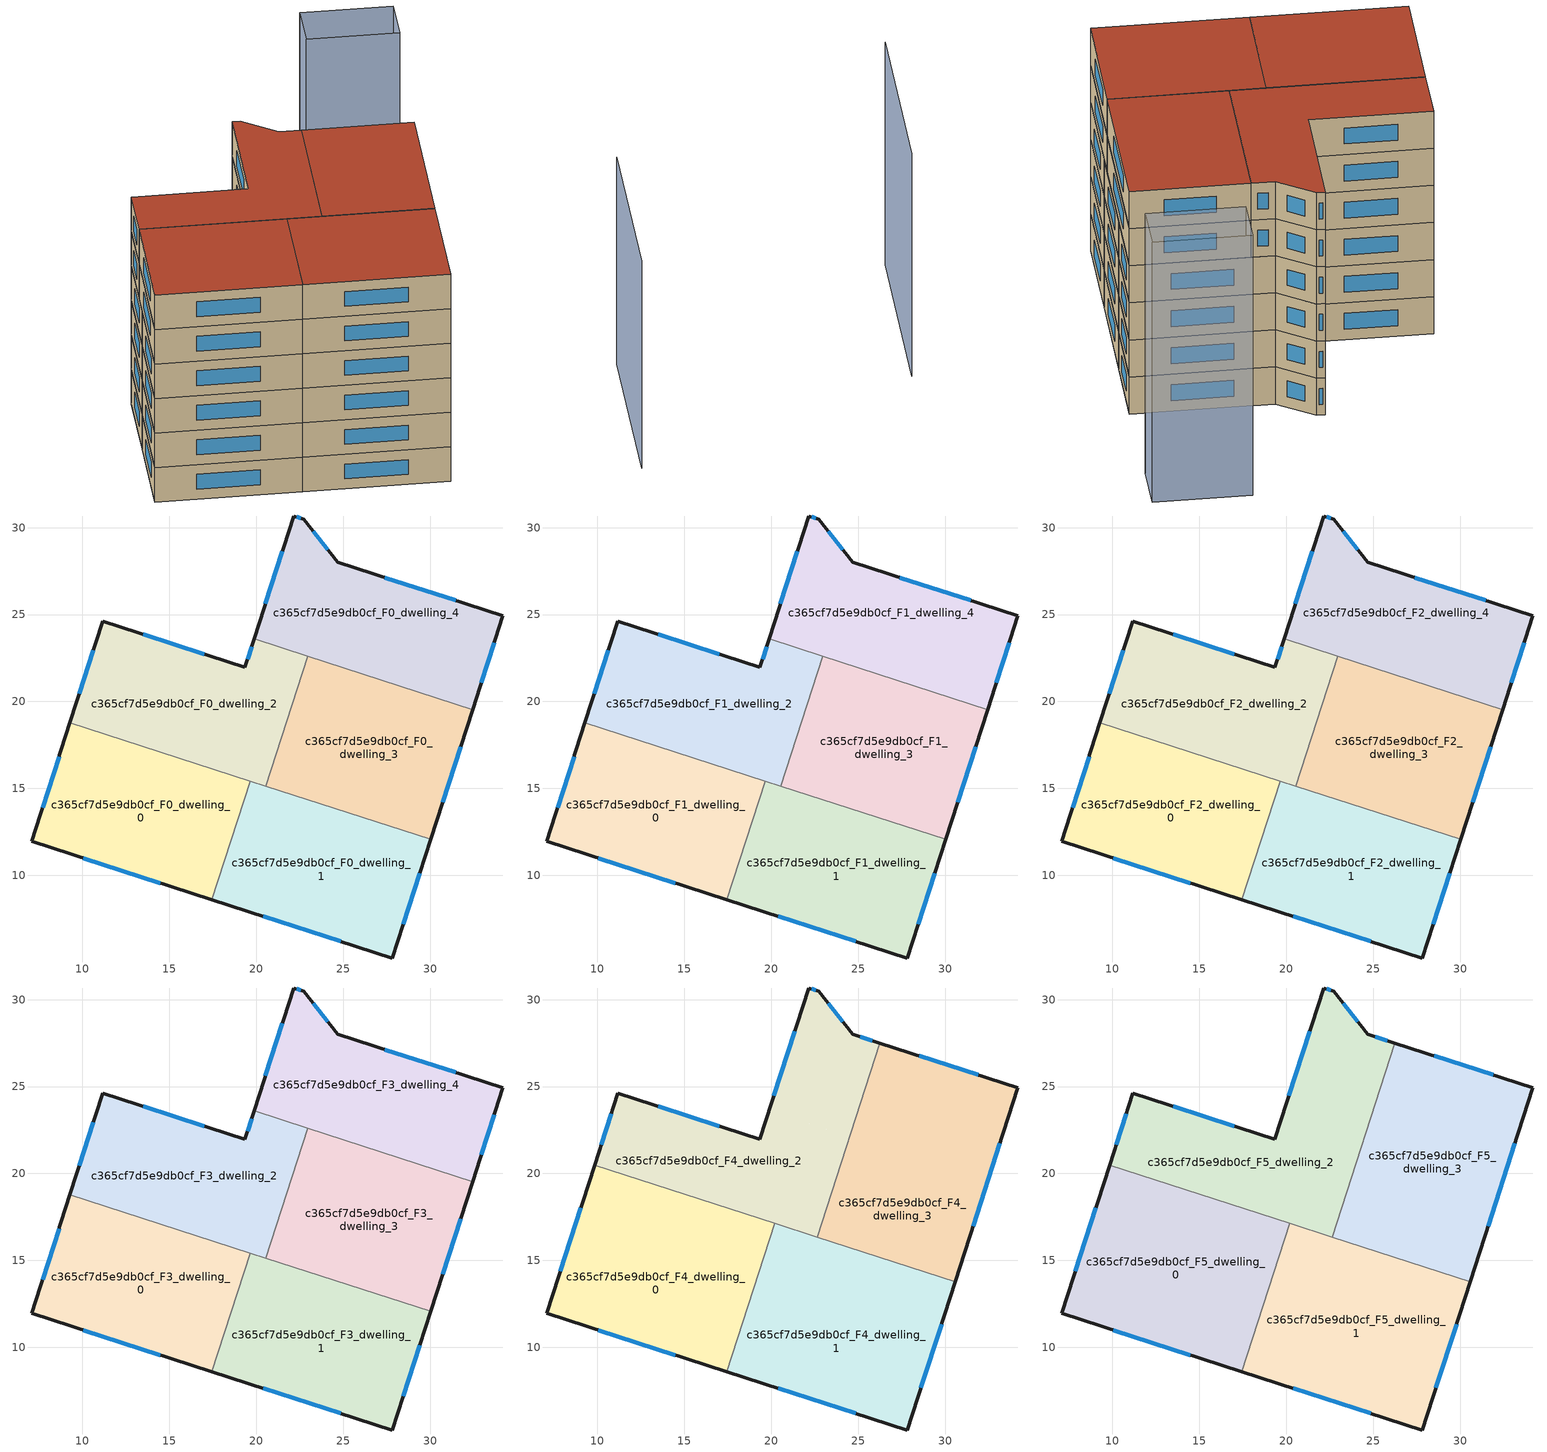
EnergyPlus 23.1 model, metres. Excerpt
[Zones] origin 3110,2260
c365cf7d5e9db0cf_F0_dwelling_0
 floor ground (EU_floor_Construction): 19.66,15.42 17.45,8.59 7.08,11.95 9.28,18.77 z0
 wall outside (EU_wall_Construction): 9.28,18.77 7.08,11.95 17.45,8.59 z0:3
 wall to c365cf7d5e9db0cf_F0_dwelling_1 (EU_wall_Construction): 17.45,8.59 19.66,15.42 z0:3
 wall to c365cf7d5e9db0cf_F0_dwelling_2 (EU_wall_Construction): 19.66,15.42 9.28,18.77 z0:3
 window (EU_Window_Construction): 10.04,10.99 14.49,9.55 / 8.65,16.82 7.71,13.9 z0.86:2.14
c365cf7d5e9db0cf_F0_dwelling_1
 floor ground (EU_floor_Construction): 30.03,12.07 27.83,5.24 17.45,8.59 19.66,15.42 z0
 wall outside (EU_wall_Construction): 17.45,8.59 27.83,5.24 30.03,12.07 z0:3
 wall to c365cf7d5e9db0cf_F0_dwelling_3 (EU_wall_Construction): 30.03,12.07 20.55,15.14 z0:3
 wall to c365cf7d5e9db0cf_F0_dwelling_2 (EU_wall_Construction): 20.55,15.14 19.66,15.42 z0:3
 window (EU_Window_Construction): 20.42,7.64 24.86,6.2 / 28.46,7.19 29.4,10.12 z0.86:2.14
c365cf7d5e9db0cf_F0_dwelling_2
 floor ground (EU_floor_Construction): 22.96,22.6 20.55,15.14 9.28,18.77 11.17,24.62 19.35,21.98 19.88,23.6 z0
 wall outside (EU_wall_Construction): 19.88,23.6 19.35,21.98 11.17,24.62 9.28,18.77 z0:3
 wall to c365cf7d5e9db0cf_F0_dwelling_3 (EU_wall_Construction): 20.55,15.14 22.96,22.6 z0:3
 wall to c365cf7d5e9db0cf_F0_dwelling_4 (EU_wall_Construction): 22.96,22.6 19.88,23.6 z0:3
 window (EU_Window_Construction): 10.63,22.95 9.82,20.44 / 17.02,22.73 13.51,23.86 / 19.73,23.14 19.5,22.44 z0.86:2.14
c365cf7d5e9db0cf_F0_dwelling_3
 floor ground (EU_floor_Construction): 32.45,19.54 30.03,12.07 20.55,15.14 22.96,22.6 z0
 wall outside (EU_wall_Construction): 30.03,12.07 32.45,19.54 z0:3
 wall to c365cf7d5e9db0cf_F0_dwelling_4 (EU_wall_Construction): 32.45,19.54 22.96,22.6 z0:3
 window (EU_Window_Construction): 30.72,14.2 31.76,17.41 z0.86:2.14
c365cf7d5e9db0cf_F0_dwelling_4
 floor ground (EU_floor_Construction): 34.19,24.93 32.45,19.54 19.88,23.6 22.16,30.67 22.72,30.49 24.68,28.01 z0
 wall outside (EU_wall_Construction): 32.45,19.54 34.19,24.93 24.68,28.01 22.72,30.49 22.16,30.67 19.88,23.6 z0:3
 window (EU_Window_Construction): 31.47,25.81 27.39,27.13 / 32.94,21.08 33.69,23.39 / 21.51,28.65 20.53,25.62 / 22.56,30.54 22.32,30.62 / 24.12,28.72 23.28,29.78 z0.86:2.14
c365cf7d5e9db0cf_F1_dwelling_0
 floor to c365cf7d5e9db0cf_F0_dwelling_0 (EU_floor_Construction): 19.66,15.42 17.45,8.59 7.08,11.95 9.28,18.77 z3
 wall outside (EU_wall_Construction): 9.28,18.77 7.08,11.95 17.45,8.59 z3:6
 wall to c365cf7d5e9db0cf_F1_dwelling_1 (EU_wall_Construction): 17.45,8.59 19.66,15.42 z3:6
 wall to c365cf7d5e9db0cf_F1_dwelling_2 (EU_wall_Construction): 19.66,15.42 9.28,18.77 z3:6
 window (EU_Window_Construction): 10.04,10.99 14.49,9.55 / 8.65,16.82 7.71,13.9 z3.86:5.14
c365cf7d5e9db0cf_F1_dwelling_1
 floor to c365cf7d5e9db0cf_F0_dwelling_1 (EU_floor_Construction): 30.03,12.07 27.83,5.24 17.45,8.59 19.66,15.42 z3
 wall outside (EU_wall_Construction): 17.45,8.59 27.83,5.24 30.03,12.07 z3:6
 wall to c365cf7d5e9db0cf_F1_dwelling_3 (EU_wall_Construction): 30.03,12.07 20.55,15.14 z3:6
 wall to c365cf7d5e9db0cf_F1_dwelling_2 (EU_wall_Construction): 20.55,15.14 19.66,15.42 z3:6
 window (EU_Window_Construction): 20.42,7.64 24.86,6.2 / 28.46,7.19 29.4,10.12 z3.86:5.14
c365cf7d5e9db0cf_F1_dwelling_2
 floor to c365cf7d5e9db0cf_F0_dwelling_2 (EU_floor_Construction): 22.96,22.6 20.55,15.14 9.28,18.77 11.17,24.62 19.35,21.98 19.88,23.6 z3
 wall outside (EU_wall_Construction): 19.88,23.6 19.35,21.98 11.17,24.62 9.28,18.77 z3:6
 wall to c365cf7d5e9db0cf_F1_dwelling_3 (EU_wall_Construction): 20.55,15.14 22.96,22.6 z3:6
 wall to c365cf7d5e9db0cf_F1_dwelling_4 (EU_wall_Construction): 22.96,22.6 19.88,23.6 z3:6
 window (EU_Window_Construction): 10.63,22.95 9.82,20.44 / 17.02,22.73 13.51,23.86 / 19.73,23.14 19.5,22.44 z3.86:5.14
c365cf7d5e9db0cf_F1_dwelling_3
 floor to c365cf7d5e9db0cf_F0_dwelling_3 (EU_floor_Construction): 32.45,19.54 30.03,12.07 20.55,15.14 22.96,22.6 z3
 wall outside (EU_wall_Construction): 30.03,12.07 32.45,19.54 z3:6
 wall to c365cf7d5e9db0cf_F1_dwelling_4 (EU_wall_Construction): 32.45,19.54 22.96,22.6 z3:6
 window (EU_Window_Construction): 30.72,14.2 31.76,17.41 z3.86:5.14
c365cf7d5e9db0cf_F1_dwelling_4
 floor to c365cf7d5e9db0cf_F0_dwelling_4 (EU_floor_Construction): 34.19,24.93 32.45,19.54 19.88,23.6 22.16,30.67 22.72,30.49 24.68,28.01 z3
 wall outside (EU_wall_Construction): 32.45,19.54 34.19,24.93 24.68,28.01 22.72,30.49 22.16,30.67 19.88,23.6 z3:6
 window (EU_Window_Construction): 31.47,25.81 27.39,27.13 / 32.94,21.08 33.69,23.39 / 21.51,28.65 20.53,25.62 / 22.56,30.54 22.32,30.62 / 24.12,28.72 23.28,29.78 z3.86:5.14
c365cf7d5e9db0cf_F2_dwelling_0
 floor to c365cf7d5e9db0cf_F1_dwelling_0 (EU_floor_Construction): 19.66,15.42 17.45,8.59 7.08,11.95 9.28,18.77 z6
 wall outside (EU_wall_Construction): 9.28,18.77 7.08,11.95 17.45,8.59 z6:9
 wall to c365cf7d5e9db0cf_F2_dwelling_1 (EU_wall_Construction): 17.45,8.59 19.66,15.42 z6:9
 wall to c365cf7d5e9db0cf_F2_dwelling_2 (EU_wall_Construction): 19.66,15.42 9.28,18.77 z6:9
 window (EU_Window_Construction): 10.04,10.99 14.49,9.55 / 8.65,16.82 7.71,13.9 z6.86:8.14
c365cf7d5e9db0cf_F2_dwelling_1
 floor to c365cf7d5e9db0cf_F1_dwelling_1 (EU_floor_Construction): 30.03,12.07 27.83,5.24 17.45,8.59 19.66,15.42 z6
 wall outside (EU_wall_Construction): 17.45,8.59 27.83,5.24 30.03,12.07 z6:9
 wall to c365cf7d5e9db0cf_F2_dwelling_3 (EU_wall_Construction): 30.03,12.07 20.55,15.14 z6:9
 wall to c365cf7d5e9db0cf_F2_dwelling_2 (EU_wall_Construction): 20.55,15.14 19.66,15.42 z6:9
 window (EU_Window_Construction): 20.42,7.64 24.86,6.2 / 28.46,7.19 29.4,10.12 z6.86:8.14
c365cf7d5e9db0cf_F2_dwelling_2
 floor to c365cf7d5e9db0cf_F1_dwelling_2 (EU_floor_Construction): 22.96,22.6 20.55,15.14 9.28,18.77 11.17,24.62 19.35,21.98 19.88,23.6 z6
 wall outside (EU_wall_Construction): 19.88,23.6 19.35,21.98 11.17,24.62 9.28,18.77 z6:9
 wall to c365cf7d5e9db0cf_F2_dwelling_3 (EU_wall_Construction): 20.55,15.14 22.96,22.6 z6:9
 wall to c365cf7d5e9db0cf_F2_dwelling_4 (EU_wall_Construction): 22.96,22.6 19.88,23.6 z6:9
 window (EU_Window_Construction): 10.63,22.95 9.82,20.44 / 17.02,22.73 13.51,23.86 / 19.73,23.14 19.5,22.44 z6.86:8.14
c365cf7d5e9db0cf_F2_dwelling_3
 floor to c365cf7d5e9db0cf_F1_dwelling_3 (EU_floor_Construction): 32.45,19.54 30.03,12.07 20.55,15.14 22.96,22.6 z6
 wall outside (EU_wall_Construction): 30.03,12.07 32.45,19.54 z6:9
 wall to c365cf7d5e9db0cf_F2_dwelling_4 (EU_wall_Construction): 32.45,19.54 22.96,22.6 z6:9
 window (EU_Window_Construction): 30.72,14.2 31.76,17.41 z6.86:8.14
c365cf7d5e9db0cf_F2_dwelling_4
 floor to c365cf7d5e9db0cf_F1_dwelling_4 (EU_floor_Construction): 34.19,24.93 32.45,19.54 19.88,23.6 22.16,30.67 22.72,30.49 24.68,28.01 z6
 wall outside (EU_wall_Construction): 32.45,19.54 34.19,24.93 24.68,28.01 22.72,30.49 22.16,30.67 19.88,23.6 z6:9
 window (EU_Window_Construction): 31.47,25.81 27.39,27.13 / 32.94,21.08 33.69,23.39 / 21.51,28.65 20.53,25.62 / 22.56,30.54 22.32,30.62 / 24.12,28.72 23.28,29.78 z6.86:8.14
c365cf7d5e9db0cf_F3_dwelling_0
 floor to c365cf7d5e9db0cf_F2_dwelling_0 (EU_floor_Construction): 19.66,15.42 17.45,8.59 7.08,11.95 9.28,18.77 z9
 wall outside (EU_wall_Construction): 9.28,18.77 7.08,11.95 17.45,8.59 z9:12
 wall to c365cf7d5e9db0cf_F3_dwelling_1 (EU_wall_Construction): 17.45,8.59 19.66,15.42 z9:12
 wall to c365cf7d5e9db0cf_F3_dwelling_2 (EU_wall_Construction): 19.66,15.42 9.28,18.77 z9:12
 window (EU_Window_Construction): 10.04,10.99 14.49,9.55 / 8.65,16.82 7.71,13.9 z9.86:11.14
c365cf7d5e9db0cf_F3_dwelling_1
 floor to c365cf7d5e9db0cf_F2_dwelling_1 (EU_floor_Construction): 30.03,12.07 27.83,5.24 17.45,8.59 19.66,15.42 z9
 wall outside (EU_wall_Construction): 17.45,8.59 27.83,5.24 30.03,12.07 z9:12
 wall to c365cf7d5e9db0cf_F3_dwelling_3 (EU_wall_Construction): 30.03,12.07 20.55,15.14 z9:12
 wall to c365cf7d5e9db0cf_F3_dwelling_2 (EU_wall_Construction): 20.55,15.14 19.66,15.42 z9:12
 window (EU_Window_Construction): 20.42,7.64 24.86,6.2 / 28.46,7.19 29.4,10.12 z9.86:11.14
c365cf7d5e9db0cf_F3_dwelling_2
 floor to c365cf7d5e9db0cf_F2_dwelling_2 (EU_floor_Construction): 22.96,22.6 20.55,15.14 9.28,18.77 11.17,24.62 19.35,21.98 19.88,23.6 z9
 wall outside (EU_wall_Construction): 19.88,23.6 19.35,21.98 11.17,24.62 9.28,18.77 z9:12
 wall to c365cf7d5e9db0cf_F3_dwelling_3 (EU_wall_Construction): 20.55,15.14 22.96,22.6 z9:12
 wall to c365cf7d5e9db0cf_F3_dwelling_4 (EU_wall_Construction): 22.96,22.6 19.88,23.6 z9:12
 window (EU_Window_Construction): 10.63,22.95 9.82,20.44 / 17.02,22.73 13.51,23.86 / 19.73,23.14 19.5,22.44 z9.86:11.14
c365cf7d5e9db0cf_F3_dwelling_3
 floor to c365cf7d5e9db0cf_F2_dwelling_3 (EU_floor_Construction): 32.45,19.54 30.03,12.07 20.55,15.14 22.96,22.6 z9
 wall outside (EU_wall_Construction): 30.03,12.07 32.45,19.54 z9:12
 wall to c365cf7d5e9db0cf_F3_dwelling_4 (EU_wall_Construction): 32.45,19.54 22.96,22.6 z9:12
 window (EU_Window_Construction): 30.72,14.2 31.76,17.41 z9.86:11.14
c365cf7d5e9db0cf_F3_dwelling_4
 floor to c365cf7d5e9db0cf_F2_dwelling_4 (EU_floor_Construction): 34.19,24.93 32.45,19.54 19.88,23.6 22.16,30.67 22.72,30.49 24.68,28.01 z9
 wall outside (EU_wall_Construction): 32.45,19.54 34.19,24.93 24.68,28.01 22.72,30.49 22.16,30.67 19.88,23.6 z9:12
 window (EU_Window_Construction): 31.47,25.81 27.39,27.13 / 32.94,21.08 33.69,23.39 / 21.51,28.65 20.53,25.62 / 22.56,30.54 22.32,30.62 / 24.12,28.72 23.28,29.78 z9.86:11.14
c365cf7d5e9db0cf_F4_dwelling_0
 floor to c365cf7d5e9db0cf_F3_dwelling_0 (EU_floor_Construction): 19.66,15.42 17.45,8.59 7.08,11.95 9.28,18.77 z12
 floor to c365cf7d5e9db0cf_F3_dwelling_2 (EU_floor_Construction): 20.21,17.13 19.66,15.42 9.28,18.77 9.84,20.48 z12
 wall outside (EU_wall_Construction): 9.84,20.48 7.08,11.95 17.45,8.59 z12:15
 wall to c365cf7d5e9db0cf_F4_dwelling_1 (EU_wall_Construction): 17.45,8.59 20.21,17.13 z12:15
 wall to c365cf7d5e9db0cf_F4_dwelling_2 (EU_wall_Construction): 20.21,17.13 9.84,20.48 z12:15
 window (EU_Window_Construction): 10.04,10.99 14.49,9.55 / 9.05,18.04 7.87,14.38 z12.86:14.14
c365cf7d5e9db0cf_F4_dwelling_1
 floor to c365cf7d5e9db0cf_F3_dwelling_1 (EU_floor_Construction): 30.03,12.07 27.83,5.24 17.45,8.59 19.66,15.42 z12
 floor to c365cf7d5e9db0cf_F3_dwelling_3 (EU_floor_Construction): 30.58,13.78 30.03,12.07 20.55,15.14 21.1,16.84 z12
 floor to c365cf7d5e9db0cf_F3_dwelling_2 (EU_floor_Construction): 21.1,16.84 20.55,15.14 19.66,15.42 20.21,17.13 z12
 wall outside (EU_wall_Construction): 17.45,8.59 27.83,5.24 30.58,13.78 z12:15
 wall to c365cf7d5e9db0cf_F4_dwelling_3 (EU_wall_Construction): 30.58,13.78 22.65,16.34 z12:15
 wall to c365cf7d5e9db0cf_F4_dwelling_2 (EU_wall_Construction): 22.65,16.34 20.21,17.13 z12:15
 window (EU_Window_Construction): 20.42,7.64 24.86,6.2 / 28.61,7.68 29.8,11.34 z12.86:14.14
c365cf7d5e9db0cf_F4_dwelling_2
 floor to c365cf7d5e9db0cf_F3_dwelling_2 (EU_floor_Construction): 22.96,22.6 21.1,16.84 9.84,20.48 11.17,24.62 19.35,21.98 19.88,23.6 z12
 floor to c365cf7d5e9db0cf_F3_dwelling_4 (EU_floor_Construction): 24.68,28.01 26.25,27.5 24.51,22.1 19.88,23.6 22.16,30.67 22.72,30.49 z12
 floor to c365cf7d5e9db0cf_F3_dwelling_3 (EU_floor_Construction): 24.51,22.1 22.65,16.34 21.1,16.84 22.96,22.6 z12
 wall outside (EU_wall_Construction): 26.25,27.5 24.68,28.01 22.72,30.49 22.16,30.67 19.35,21.98 11.17,24.62 9.84,20.48 z12:15
 wall to c365cf7d5e9db0cf_F4_dwelling_3 (EU_wall_Construction): 22.65,16.34 26.25,27.5 z12:15
 window (EU_Window_Construction): 10.79,23.44 10.22,21.66 / 17.02,22.73 13.51,23.86 / 21.36,28.19 20.16,24.46 / 22.56,30.54 22.32,30.62 / 24.12,28.72 23.28,29.78 / 25.8,27.64 25.13,27.86 z12.86:14.14
c365cf7d5e9db0cf_F4_dwelling_3
 floor to c365cf7d5e9db0cf_F3_dwelling_3 (EU_floor_Construction): 32.45,19.54 30.58,13.78 22.65,16.34 24.51,22.1 z12
 floor to c365cf7d5e9db0cf_F3_dwelling_4 (EU_floor_Construction): 34.19,24.93 32.45,19.54 24.51,22.1 26.25,27.5 z12
 wall outside (EU_wall_Construction): 30.58,13.78 34.19,24.93 26.25,27.5 z12:15
 window (EU_Window_Construction): 31.92,25.67 28.52,26.77 / 31.61,16.97 33.16,21.75 z12.86:14.14
c365cf7d5e9db0cf_F5_dwelling_0
 floor to c365cf7d5e9db0cf_F4_dwelling_0 (EU_floor_Construction): 20.21,17.13 17.45,8.59 7.08,11.95 9.84,20.48 z15
 wall outside (EU_wall_Construction): 9.84,20.48 7.08,11.95 17.45,8.59 z15:18
 wall to c365cf7d5e9db0cf_F5_dwelling_1 (EU_wall_Construction): 17.45,8.59 20.21,17.13 z15:18
 wall to c365cf7d5e9db0cf_F5_dwelling_2 (EU_wall_Construction): 20.21,17.13 9.84,20.48 z15:18
 window (EU_Window_Construction): 10.04,10.99 14.49,9.55 / 9.05,18.04 7.87,14.38 z15.86:17.14
 roof outside (EU_roof_Construction): 17.45,8.59 20.21,17.13 9.84,20.48 7.08,11.95 z18
c365cf7d5e9db0cf_F5_dwelling_1
 floor to c365cf7d5e9db0cf_F4_dwelling_1 (EU_floor_Construction): 30.58,13.78 27.83,5.24 17.45,8.59 20.21,17.13 z15
 wall outside (EU_wall_Construction): 17.45,8.59 27.83,5.24 30.58,13.78 z15:18
 wall to c365cf7d5e9db0cf_F5_dwelling_3 (EU_wall_Construction): 30.58,13.78 22.65,16.34 z15:18
 wall to c365cf7d5e9db0cf_F5_dwelling_2 (EU_wall_Construction): 22.65,16.34 20.21,17.13 z15:18
 window (EU_Window_Construction): 20.42,7.64 24.86,6.2 / 28.61,7.68 29.8,11.34 z15.86:17.14
 roof outside (EU_roof_Construction): 27.83,5.24 30.58,13.78 20.21,17.13 17.45,8.59 z18
c365cf7d5e9db0cf_F5_dwelling_2
 floor to c365cf7d5e9db0cf_F4_dwelling_2 (EU_floor_Construction): 24.68,28.01 26.25,27.5 22.65,16.34 9.84,20.48 11.17,24.62 19.35,21.98 22.16,30.67 22.72,30.49 z15
 wall outside (EU_wall_Construction): 26.25,27.5 24.68,28.01 22.72,30.49 22.16,30.67 19.35,21.98 11.17,24.62 9.84,20.48 z15:18
 wall to c365cf7d5e9db0cf_F5_dwelling_3 (EU_wall_Construction): 22.65,16.34 26.25,27.5 z15:18
 window (EU_Window_Construction): 10.79,23.44 10.22,21.66 / 17.02,22.73 13.51,23.86 / 21.36,28.19 20.16,24.46 / 22.56,30.54 22.32,30.62 / 24.12,28.72 23.28,29.78 / 25.8,27.64 25.13,27.86 z15.86:17.14
 roof outside (EU_roof_Construction): 22.65,16.34 26.25,27.5 24.68,28.01 22.72,30.49 22.16,30.67 19.35,21.98 11.17,24.62 9.84,20.48 z18
c365cf7d5e9db0cf_F5_dwelling_3
 floor to c365cf7d5e9db0cf_F4_dwelling_3 (EU_floor_Construction): 34.19,24.93 30.58,13.78 22.65,16.34 26.25,27.5 z15
 wall outside (EU_wall_Construction): 30.58,13.78 34.19,24.93 26.25,27.5 z15:18
 window (EU_Window_Construction): 31.92,25.67 28.52,26.77 / 31.61,16.97 33.16,21.75 z15.86:17.14
 roof outside (EU_roof_Construction): 30.58,13.78 34.19,24.93 26.25,27.5 22.65,16.34 z18
shading: 41.21,0.9 45.54,14.33 z0:18; 36.37,32.09 29.82,34.2 / 29.82,34.2 30.94,37.68 / 30.94,37.68 37.49,35.56 / 37.49,35.56 36.37,32.09 z0:21
[Building]
EU S2 Campaign: North Axis=0; Terrain=City; Solar Distribution=FullExterior
[Site:Location]
Helsinki-Vantaa.AP: Latitude=60.317; Longitude=24.963; Time Zone=2; Elevation=54.6
[SizingPeriod:WeatherFileDays]
AnnualSizingPeriod: Begin Month=1; Begin Day of Month=1; End Month=12; End Day of Month=31; Day of Week for Start Day=Monday; Use Weather File Daylight Saving Period=No; Use Weather File Rain and Snow Indicators=No
[MATERIAL]
EU_InternalMass_Material: Roughness=MediumRough; Thickness=0.1; Conductivity=1; Density=1800; Specific Heat=900; Thermal Absorptance=0.9; Solar Absorptance=0.7; Visible Absorptance=0.7
[MATERIAL:NOMASS] Roughness=MediumRough; Thermal Absorptance=0.9; Solar Absorptance=0.7; Visible Absorptance=0.7
Name | Thermal Resistance
EU_wall_NoMass | 5.91765
EU_roof_NoMass | 11.1778
EU_floor_NoMass | 6.2875
[WINDOWMATERIAL:SIMPLEGLAZINGSYSTEM]
EU_Window_SimpleGlazing: UFactor=0.994035; Solar Heat Gain Coefficient=0.7; Visible Transmittance=0.7
[CONSTRUCTION]
EU_wall_Construction: EU_wall_NoMass
EU_roof_Construction: EU_roof_NoMass
EU_floor_Construction: EU_floor_NoMass
EU_Window_Construction: EU_Window_SimpleGlazing
EU_InternalMass_Construction: EU_InternalMass_Material
[ZONE] Type=1; Multiplier=1; Ceiling Height=autocalculate; Floor Area=autocalculate; Part of Total Floor Area=Yes
Name | Volume
c365cf7d5e9db0cf_F0_dwelling_0; c365cf7d5e9db0cf_F1_dwelling_0; c365cf7d5e9db0cf_F2_dwelling_0; c365cf7d5e9db0cf_F3_dwelling_0 | 234.678
c365cf7d5e9db0cf_F4_dwelling_0; c365cf7d5e9db0cf_F5_dwelling_0 | 293.343
c365cf7d5e9db0cf_F0_dwelling_1; c365cf7d5e9db0cf_F1_dwelling_1; c365cf7d5e9db0cf_F2_dwelling_1; c365cf7d5e9db0cf_F3_dwelling_1 | 234.686
c365cf7d5e9db0cf_F4_dwelling_1; c365cf7d5e9db0cf_F5_dwelling_1 | 293.356
c365cf7d5e9db0cf_F0_dwelling_2; c365cf7d5e9db0cf_F1_dwelling_2; c365cf7d5e9db0cf_F2_dwelling_2; c365cf7d5e9db0cf_F3_dwelling_2 | 234.664
c365cf7d5e9db0cf_F4_dwelling_2; c365cf7d5e9db0cf_F5_dwelling_2 | 293.348
c365cf7d5e9db0cf_F0_dwelling_3; c365cf7d5e9db0cf_F1_dwelling_3; c365cf7d5e9db0cf_F2_dwelling_3; c365cf7d5e9db0cf_F3_dwelling_3 | 234.662
c365cf7d5e9db0cf_F4_dwelling_3; c365cf7d5e9db0cf_F5_dwelling_3 | 293.358
c365cf7d5e9db0cf_F0_dwelling_4; c365cf7d5e9db0cf_F1_dwelling_4; c365cf7d5e9db0cf_F2_dwelling_4; c365cf7d5e9db0cf_F3_dwelling_4 | 234.68
[INTERNALMASS] Construction=EU_InternalMass_Construction
Name | Zone or ZoneList | Surface Area
c365cf7d5e9db0cf_F0_dwelling_0_EU_InternalMass | c365cf7d5e9db0cf_F0_dwelling_0 | 78.226
c365cf7d5e9db0cf_F0_dwelling_1_EU_InternalMass | c365cf7d5e9db0cf_F0_dwelling_1 | 78.2293
c365cf7d5e9db0cf_F0_dwelling_2_EU_InternalMass | c365cf7d5e9db0cf_F0_dwelling_2 | 78.2213
c365cf7d5e9db0cf_F0_dwelling_3_EU_InternalMass | c365cf7d5e9db0cf_F0_dwelling_3 | 78.2184
c365cf7d5e9db0cf_F0_dwelling_4_EU_InternalMass | c365cf7d5e9db0cf_F0_dwelling_4 | 78.2272
c365cf7d5e9db0cf_F1_dwelling_0_EU_InternalMass | c365cf7d5e9db0cf_F1_dwelling_0 | 78.226
c365cf7d5e9db0cf_F1_dwelling_1_EU_InternalMass | c365cf7d5e9db0cf_F1_dwelling_1 | 78.2293
c365cf7d5e9db0cf_F1_dwelling_2_EU_InternalMass | c365cf7d5e9db0cf_F1_dwelling_2 | 78.2213
c365cf7d5e9db0cf_F1_dwelling_3_EU_InternalMass | c365cf7d5e9db0cf_F1_dwelling_3 | 78.2184
c365cf7d5e9db0cf_F1_dwelling_4_EU_InternalMass | c365cf7d5e9db0cf_F1_dwelling_4 | 78.2272
c365cf7d5e9db0cf_F2_dwelling_0_EU_InternalMass | c365cf7d5e9db0cf_F2_dwelling_0 | 78.226
c365cf7d5e9db0cf_F2_dwelling_1_EU_InternalMass | c365cf7d5e9db0cf_F2_dwelling_1 | 78.2293
c365cf7d5e9db0cf_F2_dwelling_2_EU_InternalMass | c365cf7d5e9db0cf_F2_dwelling_2 | 78.2213
c365cf7d5e9db0cf_F2_dwelling_3_EU_InternalMass | c365cf7d5e9db0cf_F2_dwelling_3 | 78.2184
c365cf7d5e9db0cf_F2_dwelling_4_EU_InternalMass | c365cf7d5e9db0cf_F2_dwelling_4 | 78.2272
c365cf7d5e9db0cf_F3_dwelling_0_EU_InternalMass | c365cf7d5e9db0cf_F3_dwelling_0 | 78.226
c365cf7d5e9db0cf_F3_dwelling_1_EU_InternalMass | c365cf7d5e9db0cf_F3_dwelling_1 | 78.2293
c365cf7d5e9db0cf_F3_dwelling_2_EU_InternalMass | c365cf7d5e9db0cf_F3_dwelling_2 | 78.2213
c365cf7d5e9db0cf_F3_dwelling_3_EU_InternalMass | c365cf7d5e9db0cf_F3_dwelling_3 | 78.2184
c365cf7d5e9db0cf_F3_dwelling_4_EU_InternalMass | c365cf7d5e9db0cf_F3_dwelling_4 | 78.2272
c365cf7d5e9db0cf_F4_dwelling_0_EU_InternalMass | c365cf7d5e9db0cf_F4_dwelling_0 | 97.7794
c365cf7d5e9db0cf_F4_dwelling_1_EU_InternalMass | c365cf7d5e9db0cf_F4_dwelling_1 | 97.7834
c365cf7d5e9db0cf_F4_dwelling_2_EU_InternalMass | c365cf7d5e9db0cf_F4_dwelling_2 | 97.7835
c365cf7d5e9db0cf_F4_dwelling_3_EU_InternalMass | c365cf7d5e9db0cf_F4_dwelling_3 | 97.7862
c365cf7d5e9db0cf_F5_dwelling_0_EU_InternalMass | c365cf7d5e9db0cf_F5_dwelling_0 | 97.7794
c365cf7d5e9db0cf_F5_dwelling_1_EU_InternalMass | c365cf7d5e9db0cf_F5_dwelling_1 | 97.7834
c365cf7d5e9db0cf_F5_dwelling_2_EU_InternalMass | c365cf7d5e9db0cf_F5_dwelling_2 | 97.7835
c365cf7d5e9db0cf_F5_dwelling_3_EU_InternalMass | c365cf7d5e9db0cf_F5_dwelling_3 | 97.7862
[OTHEREQUIPMENT] Fuel Type=Electricity; Design Level Calculation Method=Watts/Area; Power per Zone Floor Area=1; Fraction Latent=0; Fraction Radiant=0; Fraction Lost=0; Carbon Dioxide Generation Rate=0; EndUse Subcategory=EU_Step8_InternalGains
Name | Zone or ZoneList or Space or SpaceList | Schedule
EU_Step8_InternalGain_c365cf7d5e9db0cf_F0_dwelling_0_f000 | c365cf7d5e9db0cf_F0_dwelling_0 | EU_Step8_GainSchedule_c365cf7d5e9db0cf_F0_dwelling_0_f000
EU_Step8_InternalGain_c365cf7d5e9db0cf_F0_dwelling_1_f000 | c365cf7d5e9db0cf_F0_dwelling_1 | EU_Step8_GainSchedule_c365cf7d5e9db0cf_F0_dwelling_1_f000
EU_Step8_InternalGain_c365cf7d5e9db0cf_F0_dwelling_2_f000 | c365cf7d5e9db0cf_F0_dwelling_2 | EU_Step8_GainSchedule_c365cf7d5e9db0cf_F0_dwelling_2_f000
EU_Step8_InternalGain_c365cf7d5e9db0cf_F0_dwelling_3_f000 | c365cf7d5e9db0cf_F0_dwelling_3 | EU_Step8_GainSchedule_c365cf7d5e9db0cf_F0_dwelling_3_f000
EU_Step8_InternalGain_c365cf7d5e9db0cf_F0_dwelling_4_f000 | c365cf7d5e9db0cf_F0_dwelling_4 | EU_Step8_GainSchedule_c365cf7d5e9db0cf_F0_dwelling_4_f000
EU_Step8_InternalGain_c365cf7d5e9db0cf_F1_dwelling_0_f000 | c365cf7d5e9db0cf_F1_dwelling_0 | EU_Step8_GainSchedule_c365cf7d5e9db0cf_F1_dwelling_0_f000
EU_Step8_InternalGain_c365cf7d5e9db0cf_F1_dwelling_1_f000 | c365cf7d5e9db0cf_F1_dwelling_1 | EU_Step8_GainSchedule_c365cf7d5e9db0cf_F1_dwelling_1_f000
EU_Step8_InternalGain_c365cf7d5e9db0cf_F1_dwelling_2_f000 | c365cf7d5e9db0cf_F1_dwelling_2 | EU_Step8_GainSchedule_c365cf7d5e9db0cf_F1_dwelling_2_f000
EU_Step8_InternalGain_c365cf7d5e9db0cf_F1_dwelling_3_f000 | c365cf7d5e9db0cf_F1_dwelling_3 | EU_Step8_GainSchedule_c365cf7d5e9db0cf_F1_dwelling_3_f000
EU_Step8_InternalGain_c365cf7d5e9db0cf_F1_dwelling_4_f000 | c365cf7d5e9db0cf_F1_dwelling_4 | EU_Step8_GainSchedule_c365cf7d5e9db0cf_F1_dwelling_4_f000
EU_Step8_InternalGain_c365cf7d5e9db0cf_F2_dwelling_0_f000 | c365cf7d5e9db0cf_F2_dwelling_0 | EU_Step8_GainSchedule_c365cf7d5e9db0cf_F2_dwelling_0_f000
EU_Step8_InternalGain_c365cf7d5e9db0cf_F2_dwelling_1_f000 | c365cf7d5e9db0cf_F2_dwelling_1 | EU_Step8_GainSchedule_c365cf7d5e9db0cf_F2_dwelling_1_f000
EU_Step8_InternalGain_c365cf7d5e9db0cf_F2_dwelling_2_f000 | c365cf7d5e9db0cf_F2_dwelling_2 | EU_Step8_GainSchedule_c365cf7d5e9db0cf_F2_dwelling_2_f000
EU_Step8_InternalGain_c365cf7d5e9db0cf_F2_dwelling_3_f000 | c365cf7d5e9db0cf_F2_dwelling_3 | EU_Step8_GainSchedule_c365cf7d5e9db0cf_F2_dwelling_3_f000
EU_Step8_InternalGain_c365cf7d5e9db0cf_F2_dwelling_4_f000 | c365cf7d5e9db0cf_F2_dwelling_4 | EU_Step8_GainSchedule_c365cf7d5e9db0cf_F2_dwelling_4_f000
EU_Step8_InternalGain_c365cf7d5e9db0cf_F3_dwelling_0_f000 | c365cf7d5e9db0cf_F3_dwelling_0 | EU_Step8_GainSchedule_c365cf7d5e9db0cf_F3_dwelling_0_f000
EU_Step8_InternalGain_c365cf7d5e9db0cf_F3_dwelling_1_f000 | c365cf7d5e9db0cf_F3_dwelling_1 | EU_Step8_GainSchedule_c365cf7d5e9db0cf_F3_dwelling_1_f000
EU_Step8_InternalGain_c365cf7d5e9db0cf_F3_dwelling_2_f000 | c365cf7d5e9db0cf_F3_dwelling_2 | EU_Step8_GainSchedule_c365cf7d5e9db0cf_F3_dwelling_2_f000
EU_Step8_InternalGain_c365cf7d5e9db0cf_F3_dwelling_3_f000 | c365cf7d5e9db0cf_F3_dwelling_3 | EU_Step8_GainSchedule_c365cf7d5e9db0cf_F3_dwelling_3_f000
EU_Step8_InternalGain_c365cf7d5e9db0cf_F3_dwelling_4_f000 | c365cf7d5e9db0cf_F3_dwelling_4 | EU_Step8_GainSchedule_c365cf7d5e9db0cf_F3_dwelling_4_f000
EU_Step8_InternalGain_c365cf7d5e9db0cf_F4_dwelling_0_f000 | c365cf7d5e9db0cf_F4_dwelling_0 | EU_Step8_GainSchedule_c365cf7d5e9db0cf_F4_dwelling_0_f000
EU_Step8_InternalGain_c365cf7d5e9db0cf_F4_dwelling_1_f000 | c365cf7d5e9db0cf_F4_dwelling_1 | EU_Step8_GainSchedule_c365cf7d5e9db0cf_F4_dwelling_1_f000
EU_Step8_InternalGain_c365cf7d5e9db0cf_F4_dwelling_2_f000 | c365cf7d5e9db0cf_F4_dwelling_2 | EU_Step8_GainSchedule_c365cf7d5e9db0cf_F4_dwelling_2_f000
EU_Step8_InternalGain_c365cf7d5e9db0cf_F4_dwelling_3_f000 | c365cf7d5e9db0cf_F4_dwelling_3 | EU_Step8_GainSchedule_c365cf7d5e9db0cf_F4_dwelling_3_f000
EU_Step8_InternalGain_c365cf7d5e9db0cf_F5_dwelling_0_f000 | c365cf7d5e9db0cf_F5_dwelling_0 | EU_Step8_GainSchedule_c365cf7d5e9db0cf_F5_dwelling_0_f000
EU_Step8_InternalGain_c365cf7d5e9db0cf_F5_dwelling_1_f000 | c365cf7d5e9db0cf_F5_dwelling_1 | EU_Step8_GainSchedule_c365cf7d5e9db0cf_F5_dwelling_1_f000
EU_Step8_InternalGain_c365cf7d5e9db0cf_F5_dwelling_2_f000 | c365cf7d5e9db0cf_F5_dwelling_2 | EU_Step8_GainSchedule_c365cf7d5e9db0cf_F5_dwelling_2_f000
EU_Step8_InternalGain_c365cf7d5e9db0cf_F5_dwelling_3_f000 | c365cf7d5e9db0cf_F5_dwelling_3 | EU_Step8_GainSchedule_c365cf7d5e9db0cf_F5_dwelling_3_f000
[ZONEVENTILATION:DESIGNFLOWRATE] Schedule=EU_AlwaysOn; Design Flow Rate Calculation Method=AirChanges/Hour; Air Changes per Hour=0.596421; Ventilation Type=Natural; Fan Pressure Rise=0; Fan Total Efficiency=1; Constant Term Coefficient=1; Temperature Term Coefficient=0; Velocity Term Coefficient=0; Velocity Squared Term Coefficient=0; Minimum Indoor Temperature=-100; Maximum Indoor Temperature=100; Delta Temperature=-100; Minimum Outdoor Temperature=-100; Maximum Outdoor Temperature=100; Maximum Wind Speed=40
Name | Zone or ZoneList or Space or SpaceList
EU_ConstantAir_c365cf7d5e9db0cf_F0_dwelling_0 | c365cf7d5e9db0cf_F0_dwelling_0
EU_ConstantAir_c365cf7d5e9db0cf_F0_dwelling_1 | c365cf7d5e9db0cf_F0_dwelling_1
EU_ConstantAir_c365cf7d5e9db0cf_F0_dwelling_2 | c365cf7d5e9db0cf_F0_dwelling_2
EU_ConstantAir_c365cf7d5e9db0cf_F0_dwelling_3 | c365cf7d5e9db0cf_F0_dwelling_3
EU_ConstantAir_c365cf7d5e9db0cf_F0_dwelling_4 | c365cf7d5e9db0cf_F0_dwelling_4
EU_ConstantAir_c365cf7d5e9db0cf_F1_dwelling_0 | c365cf7d5e9db0cf_F1_dwelling_0
EU_ConstantAir_c365cf7d5e9db0cf_F1_dwelling_1 | c365cf7d5e9db0cf_F1_dwelling_1
EU_ConstantAir_c365cf7d5e9db0cf_F1_dwelling_2 | c365cf7d5e9db0cf_F1_dwelling_2
EU_ConstantAir_c365cf7d5e9db0cf_F1_dwelling_3 | c365cf7d5e9db0cf_F1_dwelling_3
EU_ConstantAir_c365cf7d5e9db0cf_F1_dwelling_4 | c365cf7d5e9db0cf_F1_dwelling_4
EU_ConstantAir_c365cf7d5e9db0cf_F2_dwelling_0 | c365cf7d5e9db0cf_F2_dwelling_0
EU_ConstantAir_c365cf7d5e9db0cf_F2_dwelling_1 | c365cf7d5e9db0cf_F2_dwelling_1
EU_ConstantAir_c365cf7d5e9db0cf_F2_dwelling_2 | c365cf7d5e9db0cf_F2_dwelling_2
EU_ConstantAir_c365cf7d5e9db0cf_F2_dwelling_3 | c365cf7d5e9db0cf_F2_dwelling_3
EU_ConstantAir_c365cf7d5e9db0cf_F2_dwelling_4 | c365cf7d5e9db0cf_F2_dwelling_4
EU_ConstantAir_c365cf7d5e9db0cf_F3_dwelling_0 | c365cf7d5e9db0cf_F3_dwelling_0
EU_ConstantAir_c365cf7d5e9db0cf_F3_dwelling_1 | c365cf7d5e9db0cf_F3_dwelling_1
EU_ConstantAir_c365cf7d5e9db0cf_F3_dwelling_2 | c365cf7d5e9db0cf_F3_dwelling_2
EU_ConstantAir_c365cf7d5e9db0cf_F3_dwelling_3 | c365cf7d5e9db0cf_F3_dwelling_3
EU_ConstantAir_c365cf7d5e9db0cf_F3_dwelling_4 | c365cf7d5e9db0cf_F3_dwelling_4
EU_ConstantAir_c365cf7d5e9db0cf_F4_dwelling_0 | c365cf7d5e9db0cf_F4_dwelling_0
EU_ConstantAir_c365cf7d5e9db0cf_F4_dwelling_1 | c365cf7d5e9db0cf_F4_dwelling_1
EU_ConstantAir_c365cf7d5e9db0cf_F4_dwelling_2 | c365cf7d5e9db0cf_F4_dwelling_2
EU_ConstantAir_c365cf7d5e9db0cf_F4_dwelling_3 | c365cf7d5e9db0cf_F4_dwelling_3
EU_ConstantAir_c365cf7d5e9db0cf_F5_dwelling_0 | c365cf7d5e9db0cf_F5_dwelling_0
EU_ConstantAir_c365cf7d5e9db0cf_F5_dwelling_1 | c365cf7d5e9db0cf_F5_dwelling_1
EU_ConstantAir_c365cf7d5e9db0cf_F5_dwelling_2 | c365cf7d5e9db0cf_F5_dwelling_2
EU_ConstantAir_c365cf7d5e9db0cf_F5_dwelling_3 | c365cf7d5e9db0cf_F5_dwelling_3
[HVACTEMPLATE:THERMOSTAT] Constant Heating Setpoint=20; Constant Cooling Setpoint=50
EU_HeatOnly_c365cf7d5e9db0cf_F0_dwelling_0; EU_HeatOnly_c365cf7d5e9db0cf_F0_dwelling_1; EU_HeatOnly_c365cf7d5e9db0cf_F0_dwelling_2; EU_HeatOnly_c365cf7d5e9db0cf_F0_dwelling_3; EU_HeatOnly_c365cf7d5e9db0cf_F0_dwelling_4; EU_HeatOnly_c365cf7d5e9db0cf_F1_dwelling_0; EU_HeatOnly_c365cf7d5e9db0cf_F1_dwelling_1; EU_HeatOnly_c365cf7d5e9db0cf_F1_dwelling_2; EU_HeatOnly_c365cf7d5e9db0cf_F1_dwelling_3; EU_HeatOnly_c365cf7d5e9db0cf_F1_dwelling_4; EU_HeatOnly_c365cf7d5e9db0cf_F2_dwelling_0; EU_HeatOnly_c365cf7d5e9db0cf_F2_dwelling_1; EU_HeatOnly_c365cf7d5e9db0cf_F2_dwelling_2; EU_HeatOnly_c365cf7d5e9db0cf_F2_dwelling_3; EU_HeatOnly_c365cf7d5e9db0cf_F2_dwelling_4; EU_HeatOnly_c365cf7d5e9db0cf_F3_dwelling_0; EU_HeatOnly_c365cf7d5e9db0cf_F3_dwelling_1; EU_HeatOnly_c365cf7d5e9db0cf_F3_dwelling_2; EU_HeatOnly_c365cf7d5e9db0cf_F3_dwelling_3; EU_HeatOnly_c365cf7d5e9db0cf_F3_dwelling_4; EU_HeatOnly_c365cf7d5e9db0cf_F4_dwelling_0; EU_HeatOnly_c365cf7d5e9db0cf_F4_dwelling_1; EU_HeatOnly_c365cf7d5e9db0cf_F4_dwelling_2; EU_HeatOnly_c365cf7d5e9db0cf_F4_dwelling_3; EU_HeatOnly_c365cf7d5e9db0cf_F5_dwelling_0; EU_HeatOnly_c365cf7d5e9db0cf_F5_dwelling_1; EU_HeatOnly_c365cf7d5e9db0cf_F5_dwelling_2; EU_HeatOnly_c365cf7d5e9db0cf_F5_dwelling_3
[HVACTEMPLATE:ZONE:IDEALLOADSAIRSYSTEM] System Availability Schedule=EU_AlwaysOn; Maximum Heating Supply Air Temperature=50; Minimum Cooling Supply Air Temperature=13; Maximum Heating Supply Air Humidity Ratio=0.0156; Minimum Cooling Supply Air Humidity Ratio=0.0077; Heating Limit=NoLimit; Cooling Limit=NoLimit; Heating Availability Schedule=EU_AlwaysOn; Cooling Availability Schedule=EU_CoolingOff; Dehumidification Control Type=ConstantSensibleHeatRatio; Cooling Sensible Heat Ratio=0.7; Dehumidification Setpoint=60; Humidification Control Type=None; Humidification Setpoint=30; Outdoor Air Method=None; Outdoor Air Flow Rate per Person=0.00944; Outdoor Air Flow Rate per Zone Floor Area=0; Outdoor Air Flow Rate per Zone=0; Demand Controlled Ventilation Type=None; Outdoor Air Economizer Type=NoEconomizer; Heat Recovery Type=None; Sensible Heat Recovery Effectiveness=0.7; Latent Heat Recovery Effectiveness=0.65
Name | Template Thermostat
c365cf7d5e9db0cf_F0_dwelling_0 | EU_HeatOnly_c365cf7d5e9db0cf_F0_dwelling_0
c365cf7d5e9db0cf_F0_dwelling_1 | EU_HeatOnly_c365cf7d5e9db0cf_F0_dwelling_1
c365cf7d5e9db0cf_F0_dwelling_2 | EU_HeatOnly_c365cf7d5e9db0cf_F0_dwelling_2
c365cf7d5e9db0cf_F0_dwelling_3 | EU_HeatOnly_c365cf7d5e9db0cf_F0_dwelling_3
c365cf7d5e9db0cf_F0_dwelling_4 | EU_HeatOnly_c365cf7d5e9db0cf_F0_dwelling_4
c365cf7d5e9db0cf_F1_dwelling_0 | EU_HeatOnly_c365cf7d5e9db0cf_F1_dwelling_0
c365cf7d5e9db0cf_F1_dwelling_1 | EU_HeatOnly_c365cf7d5e9db0cf_F1_dwelling_1
c365cf7d5e9db0cf_F1_dwelling_2 | EU_HeatOnly_c365cf7d5e9db0cf_F1_dwelling_2
c365cf7d5e9db0cf_F1_dwelling_3 | EU_HeatOnly_c365cf7d5e9db0cf_F1_dwelling_3
c365cf7d5e9db0cf_F1_dwelling_4 | EU_HeatOnly_c365cf7d5e9db0cf_F1_dwelling_4
c365cf7d5e9db0cf_F2_dwelling_0 | EU_HeatOnly_c365cf7d5e9db0cf_F2_dwelling_0
c365cf7d5e9db0cf_F2_dwelling_1 | EU_HeatOnly_c365cf7d5e9db0cf_F2_dwelling_1
c365cf7d5e9db0cf_F2_dwelling_2 | EU_HeatOnly_c365cf7d5e9db0cf_F2_dwelling_2
c365cf7d5e9db0cf_F2_dwelling_3 | EU_HeatOnly_c365cf7d5e9db0cf_F2_dwelling_3
c365cf7d5e9db0cf_F2_dwelling_4 | EU_HeatOnly_c365cf7d5e9db0cf_F2_dwelling_4
c365cf7d5e9db0cf_F3_dwelling_0 | EU_HeatOnly_c365cf7d5e9db0cf_F3_dwelling_0
c365cf7d5e9db0cf_F3_dwelling_1 | EU_HeatOnly_c365cf7d5e9db0cf_F3_dwelling_1
c365cf7d5e9db0cf_F3_dwelling_2 | EU_HeatOnly_c365cf7d5e9db0cf_F3_dwelling_2
c365cf7d5e9db0cf_F3_dwelling_3 | EU_HeatOnly_c365cf7d5e9db0cf_F3_dwelling_3
c365cf7d5e9db0cf_F3_dwelling_4 | EU_HeatOnly_c365cf7d5e9db0cf_F3_dwelling_4
c365cf7d5e9db0cf_F4_dwelling_0 | EU_HeatOnly_c365cf7d5e9db0cf_F4_dwelling_0
c365cf7d5e9db0cf_F4_dwelling_1 | EU_HeatOnly_c365cf7d5e9db0cf_F4_dwelling_1
c365cf7d5e9db0cf_F4_dwelling_2 | EU_HeatOnly_c365cf7d5e9db0cf_F4_dwelling_2
c365cf7d5e9db0cf_F4_dwelling_3 | EU_HeatOnly_c365cf7d5e9db0cf_F4_dwelling_3
c365cf7d5e9db0cf_F5_dwelling_0 | EU_HeatOnly_c365cf7d5e9db0cf_F5_dwelling_0
c365cf7d5e9db0cf_F5_dwelling_1 | EU_HeatOnly_c365cf7d5e9db0cf_F5_dwelling_1
c365cf7d5e9db0cf_F5_dwelling_2 | EU_HeatOnly_c365cf7d5e9db0cf_F5_dwelling_2
c365cf7d5e9db0cf_F5_dwelling_3 | EU_HeatOnly_c365cf7d5e9db0cf_F5_dwelling_3
[SIZING:ZONE] Zone Cooling Design Supply Air Temperature Input Method=SupplyAirTemperature; Zone Cooling Design Supply Air Temperature=13; Zone Heating Design Supply Air Temperature Input Method=SupplyAirTemperature; Zone Heating Design Supply Air Temperature=50; Zone Cooling Design Supply Air Humidity Ratio=0.008; Zone Heating Design Supply Air Humidity Ratio=0.008; Cooling Design Air Flow Method=DesignDay; Cooling Design Air Flow Rate=0; Cooling Minimum Air Flow per Zone Floor Area=0.000762; Cooling Minimum Air Flow=0; Cooling Minimum Air Flow Fraction=0.2; Heating Design Air Flow Method=DesignDay; Heating Design Air Flow Rate=0; Heating Maximum Air Flow per Zone Floor Area=0.002032; Heating Maximum Air Flow=0.141576; Heating Maximum Air Flow Fraction=0.3; Account for Dedicated Outdoor Air System=No; Dedicated Outdoor Air System Control Strategy=NeutralSupplyAir; Dedicated Outdoor Air Low Setpoint Temperature for Design=autosize; Dedicated Outdoor Air High Setpoint Temperature for Design=autosize; Zone Load Sizing Method=Sensible Load Only No Latent Load; Zone Latent Cooling Design Supply Air Humidity Ratio Input Method=HumidityRatioDifference; Zone Cooling Design Supply Air Humidity Ratio Difference=0.005; Zone Latent Heating Design Supply Air Humidity Ratio Input Method=HumidityRatioDifference; Zone Humidification Design Supply Air Humidity Ratio Difference=0.005
c365cf7d5e9db0cf_F0_dwelling_0; c365cf7d5e9db0cf_F0_dwelling_1; c365cf7d5e9db0cf_F0_dwelling_2; c365cf7d5e9db0cf_F0_dwelling_3; c365cf7d5e9db0cf_F0_dwelling_4; c365cf7d5e9db0cf_F1_dwelling_0; c365cf7d5e9db0cf_F1_dwelling_1; c365cf7d5e9db0cf_F1_dwelling_2; c365cf7d5e9db0cf_F1_dwelling_3; c365cf7d5e9db0cf_F1_dwelling_4; c365cf7d5e9db0cf_F2_dwelling_0; c365cf7d5e9db0cf_F2_dwelling_1; c365cf7d5e9db0cf_F2_dwelling_2; c365cf7d5e9db0cf_F2_dwelling_3; c365cf7d5e9db0cf_F2_dwelling_4; c365cf7d5e9db0cf_F3_dwelling_0; c365cf7d5e9db0cf_F3_dwelling_1; c365cf7d5e9db0cf_F3_dwelling_2; c365cf7d5e9db0cf_F3_dwelling_3; c365cf7d5e9db0cf_F3_dwelling_4; c365cf7d5e9db0cf_F4_dwelling_0; c365cf7d5e9db0cf_F4_dwelling_1; c365cf7d5e9db0cf_F4_dwelling_2; c365cf7d5e9db0cf_F4_dwelling_3; c365cf7d5e9db0cf_F5_dwelling_0; c365cf7d5e9db0cf_F5_dwelling_1; c365cf7d5e9db0cf_F5_dwelling_2; c365cf7d5e9db0cf_F5_dwelling_3
[SCHEDULE:CONSTANT]
Name | Hourly Value
EU_AlwaysOn | 1
EU_CoolingOff | 0
[SCHEDULE:FILE] Column Number=1; Rows to Skip at Top=0; Number of Hours of Data=8760; Column Separator=Comma; Interpolate to Timestep=No; Minutes per Item=60; Adjust Schedule for Daylight Savings=Yes
Name | File
EU_Step8_GainSchedule_c365cf7d5e9db0cf_F0_dwelling_0_f000 | ../../schedules/c365cf7d5e9db0cf/c365cf7d5e9db0cf_F0_dwelling_0_f000_gain.csv
EU_Step8_GainSchedule_c365cf7d5e9db0cf_F0_dwelling_1_f000 | ../../schedules/c365cf7d5e9db0cf/c365cf7d5e9db0cf_F0_dwelling_1_f000_gain.csv
EU_Step8_GainSchedule_c365cf7d5e9db0cf_F0_dwelling_2_f000 | ../../schedules/c365cf7d5e9db0cf/c365cf7d5e9db0cf_F0_dwelling_2_f000_gain.csv
EU_Step8_GainSchedule_c365cf7d5e9db0cf_F0_dwelling_3_f000 | ../../schedules/c365cf7d5e9db0cf/c365cf7d5e9db0cf_F0_dwelling_3_f000_gain.csv
EU_Step8_GainSchedule_c365cf7d5e9db0cf_F0_dwelling_4_f000 | ../../schedules/c365cf7d5e9db0cf/c365cf7d5e9db0cf_F0_dwelling_4_f000_gain.csv
EU_Step8_GainSchedule_c365cf7d5e9db0cf_F1_dwelling_0_f000 | ../../schedules/c365cf7d5e9db0cf/c365cf7d5e9db0cf_F1_dwelling_0_f000_gain.csv
EU_Step8_GainSchedule_c365cf7d5e9db0cf_F1_dwelling_1_f000 | ../../schedules/c365cf7d5e9db0cf/c365cf7d5e9db0cf_F1_dwelling_1_f000_gain.csv
EU_Step8_GainSchedule_c365cf7d5e9db0cf_F1_dwelling_2_f000 | ../../schedules/c365cf7d5e9db0cf/c365cf7d5e9db0cf_F1_dwelling_2_f000_gain.csv
EU_Step8_GainSchedule_c365cf7d5e9db0cf_F1_dwelling_3_f000 | ../../schedules/c365cf7d5e9db0cf/c365cf7d5e9db0cf_F1_dwelling_3_f000_gain.csv
EU_Step8_GainSchedule_c365cf7d5e9db0cf_F1_dwelling_4_f000 | ../../schedules/c365cf7d5e9db0cf/c365cf7d5e9db0cf_F1_dwelling_4_f000_gain.csv
EU_Step8_GainSchedule_c365cf7d5e9db0cf_F2_dwelling_0_f000 | ../../schedules/c365cf7d5e9db0cf/c365cf7d5e9db0cf_F2_dwelling_0_f000_gain.csv
EU_Step8_GainSchedule_c365cf7d5e9db0cf_F2_dwelling_1_f000 | ../../schedules/c365cf7d5e9db0cf/c365cf7d5e9db0cf_F2_dwelling_1_f000_gain.csv
EU_Step8_GainSchedule_c365cf7d5e9db0cf_F2_dwelling_2_f000 | ../../schedules/c365cf7d5e9db0cf/c365cf7d5e9db0cf_F2_dwelling_2_f000_gain.csv
EU_Step8_GainSchedule_c365cf7d5e9db0cf_F2_dwelling_3_f000 | ../../schedules/c365cf7d5e9db0cf/c365cf7d5e9db0cf_F2_dwelling_3_f000_gain.csv
EU_Step8_GainSchedule_c365cf7d5e9db0cf_F2_dwelling_4_f000 | ../../schedules/c365cf7d5e9db0cf/c365cf7d5e9db0cf_F2_dwelling_4_f000_gain.csv
EU_Step8_GainSchedule_c365cf7d5e9db0cf_F3_dwelling_0_f000 | ../../schedules/c365cf7d5e9db0cf/c365cf7d5e9db0cf_F3_dwelling_0_f000_gain.csv
EU_Step8_GainSchedule_c365cf7d5e9db0cf_F3_dwelling_1_f000 | ../../schedules/c365cf7d5e9db0cf/c365cf7d5e9db0cf_F3_dwelling_1_f000_gain.csv
EU_Step8_GainSchedule_c365cf7d5e9db0cf_F3_dwelling_2_f000 | ../../schedules/c365cf7d5e9db0cf/c365cf7d5e9db0cf_F3_dwelling_2_f000_gain.csv
EU_Step8_GainSchedule_c365cf7d5e9db0cf_F3_dwelling_3_f000 | ../../schedules/c365cf7d5e9db0cf/c365cf7d5e9db0cf_F3_dwelling_3_f000_gain.csv
EU_Step8_GainSchedule_c365cf7d5e9db0cf_F3_dwelling_4_f000 | ../../schedules/c365cf7d5e9db0cf/c365cf7d5e9db0cf_F3_dwelling_4_f000_gain.csv
EU_Step8_GainSchedule_c365cf7d5e9db0cf_F4_dwelling_0_f000 | ../../schedules/c365cf7d5e9db0cf/c365cf7d5e9db0cf_F4_dwelling_0_f000_gain.csv
EU_Step8_GainSchedule_c365cf7d5e9db0cf_F4_dwelling_1_f000 | ../../schedules/c365cf7d5e9db0cf/c365cf7d5e9db0cf_F4_dwelling_1_f000_gain.csv
EU_Step8_GainSchedule_c365cf7d5e9db0cf_F4_dwelling_2_f000 | ../../schedules/c365cf7d5e9db0cf/c365cf7d5e9db0cf_F4_dwelling_2_f000_gain.csv
EU_Step8_GainSchedule_c365cf7d5e9db0cf_F4_dwelling_3_f000 | ../../schedules/c365cf7d5e9db0cf/c365cf7d5e9db0cf_F4_dwelling_3_f000_gain.csv
EU_Step8_GainSchedule_c365cf7d5e9db0cf_F5_dwelling_0_f000 | ../../schedules/c365cf7d5e9db0cf/c365cf7d5e9db0cf_F5_dwelling_0_f000_gain.csv
EU_Step8_GainSchedule_c365cf7d5e9db0cf_F5_dwelling_1_f000 | ../../schedules/c365cf7d5e9db0cf/c365cf7d5e9db0cf_F5_dwelling_1_f000_gain.csv
EU_Step8_GainSchedule_c365cf7d5e9db0cf_F5_dwelling_2_f000 | ../../schedules/c365cf7d5e9db0cf/c365cf7d5e9db0cf_F5_dwelling_2_f000_gain.csv
EU_Step8_GainSchedule_c365cf7d5e9db0cf_F5_dwelling_3_f000 | ../../schedules/c365cf7d5e9db0cf/c365cf7d5e9db0cf_F5_dwelling_3_f000_gain.csv
